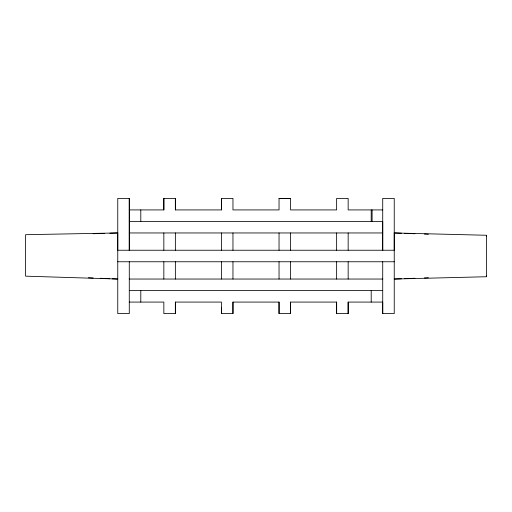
<?xml version="1.0" encoding="UTF-8"?>
<svg xmlns="http://www.w3.org/2000/svg" width="512" height="512" viewBox="0 0 512 512"><rect width="100%" height="100%" fill="white"/><g stroke="black" fill="none" stroke-linecap="round" stroke-linejoin="round"><path stroke-width="0.77" d="M129.28 198.4L129.28 250.24L129.28 198.4L117.76 198.4L117.76 250.24L394.24 250.24L394.24 198.4L382.72 198.4L382.72 250.24L382.72 221.44L129.28 221.44M129.28 209.92L163.84 209.92L163.84 198.4L175.36 198.4L175.36 209.92L221.44 209.92L221.44 198.4L232.96 198.4L232.96 209.92L279.04 209.92L279.04 198.4L290.56 198.502L279.04 198.4M129.28 302.08L163.84 302.08L163.84 313.6L175.36 313.594L175.36 302.08L221.44 302.08L221.44 313.6L232.96 313.6L232.96 302.08L279.04 302.08L279.04 313.6L290.56 313.6L290.56 302.08L336.64 302.08L336.64 313.6L348.16 313.6L348.16 302.08L382.72 302.08L382.72 313.6L394.24 313.6L394.24 232.96L486.387 235.264L486.4 236.416M175.36 209.92L175.36 198.4M221.44 313.6L221.44 307.456M290.56 198.4L290.56 209.92L336.64 209.92L336.64 198.4L348.16 198.4L348.16 209.92L382.72 209.92M401.389 278.771L394.24 279.04L486.381 276.736L486.387 235.264M486.381 276.736L486.4 275.584M404.57 278.656L414.893 278.266M424.429 277.907L428.403 277.76M93.133 233.728L104.256 233.382M109.818 233.21L117.76 232.96L117.76 313.6L129.28 313.6L129.28 261.76M117.76 232.96L25.6 234.688L25.6 276.16L117.76 279.04L112.198 278.797M129.28 232.96L382.72 232.96M117.76 261.76L394.24 261.76M129.28 279.04L382.72 279.04M129.28 290.56L382.72 290.56M394.24 232.96L401.389 233.229M404.57 233.35L414.893 233.734M424.429 234.093L428.403 234.24M88.365 277.754L93.133 277.965M100.282 278.278L109.818 278.694M382.72 261.76L382.72 313.6M372.102 209.92L372.102 221.44M371.2 209.92L371.2 221.44M371.2 290.56L371.2 302.08M348.16 232.96L348.16 250.24M348.16 261.76L348.16 279.04M348.16 302.08L348.16 313.6M336.64 232.96L336.64 250.24M336.64 261.76L336.64 279.04M336.64 302.08L336.64 313.6M290.56 232.96L290.56 250.24M290.56 261.76L290.56 279.04M290.56 302.08L290.56 313.6M279.04 232.96L279.04 250.24M279.04 261.76L279.04 279.04M279.04 302.08L279.04 313.6M232.96 232.96L232.96 250.24M232.96 261.76L232.96 279.04M232.96 302.08L232.96 313.6M221.44 198.4L221.44 209.92M221.44 232.96L221.44 250.24M221.44 261.76L221.44 279.04M175.36 232.96L175.36 250.24M175.36 261.76L175.36 279.04M175.36 302.08L175.36 313.594M163.84 198.4L163.84 209.92M163.84 232.96L163.84 250.24M163.84 261.76L163.84 279.04M140.8 209.92L140.8 221.44M140.8 290.56L140.8 302.08"/></g></svg>
